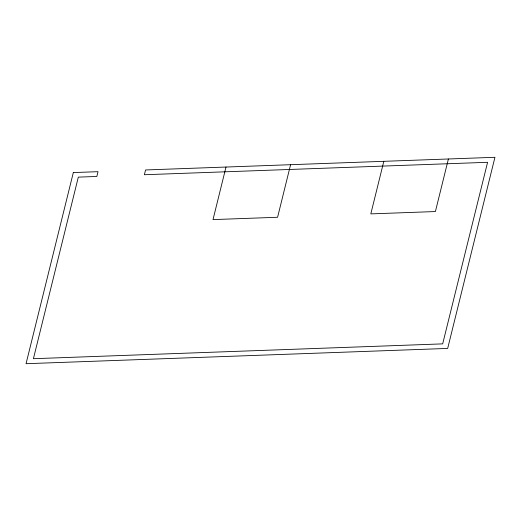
<?xml version="1.0" encoding="UTF-8"?>
<svg xmlns="http://www.w3.org/2000/svg" width="521" height="521" viewBox="0 0 521 521"><rect width="100%" height="100%" fill="white"/><g stroke="black" fill="none" stroke-linecap="round" stroke-linejoin="round"><path stroke-width="0.78" d="M226.01 167.039L213.011 219.601L277.589 217.264L290.588 164.701M383.821 161.321L370.815 213.884L435.4 211.546L448.399 158.983M73.324 172.575L26.05 363.704L447.676 348.425L494.95 157.296L145.561 169.957L144.382 174.737L487.591 162.298L442.681 343.873L33.409 358.702L78.319 177.127L96.841 176.456L98.02 171.676L73.324 172.575"/></g></svg>
